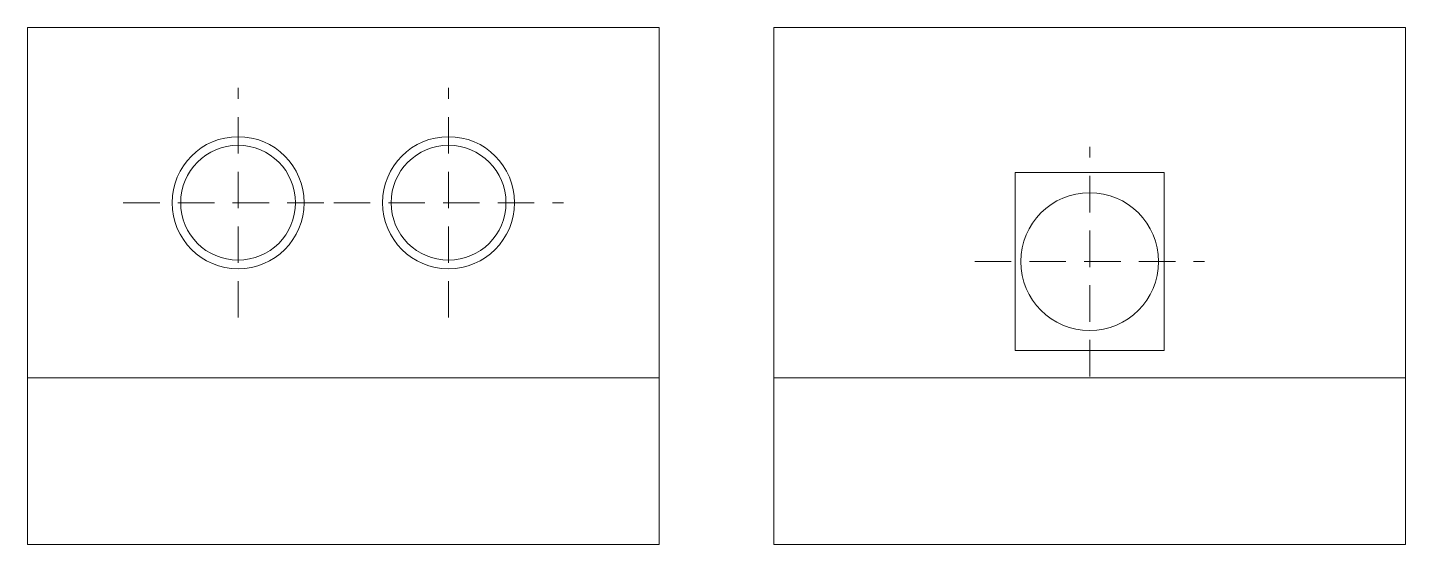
# Model space of a CAD drawing. Header units: millimetres. Extents: x 0 to 240, y 0 to 90.
import ezdxf

# ---------------------------------------------------------------- set-up
doc = ezdxf.new("R2010")
doc.units = ezdxf.units.MM
doc.linetypes.add('DASHED2', pattern=[9.525, 6.35, -3.175])
for name, color, linetype, lineweight in [('box', 7, 'CONTINUOUS', 0), ('switches', 7, 'CONTINUOUS', 0), ('switches-guides', 1, 'DASHED2', 0), ('usb', 7, 'CONTINUOUS', 0), ('usb-guides', 1, 'DASHED2', 0)]:
    doc.layers.add(name, color=color, linetype=linetype, lineweight=lineweight)

msp = doc.modelspace()

# ---------------------------------------------------------------- hatches: boundary and pattern name
at = {"layer": 'switches'}
h = msp.add_hatch(dxfattribs=at)
h.set_pattern_fill('angle45', color=256, scale=0.05, style=0)
h.set_pattern_definition([])
edge = h.paths.add_edge_path(flags=0)
edge.add_arc((36.67, 59.5), 10, 0, 360)
edge.add_arc((73.33, 59.5), 10, 0, 360)
at = {"layer": 'usb'}
h = msp.add_hatch(dxfattribs=at)
h.set_pattern_fill('angle45', color=256, scale=0.05, style=0)
h.set_pattern_definition([])
edge = h.paths.add_edge_path(flags=0)
edge.add_arc((185, 49.25), 12, 0, 360)

# ---------------------------------------------------------------- linework, layer by layer
at = {"layer": 'box'}
for points in [[(0, 0), (110, 0), (110, 90), (0, 90)], [(130, 0), (240, 0), (240, 90), (130, 90)], [(0, 0), (110, 0), (110, 29), (0, 29)], [(130, 0), (240, 0), (240, 29), (130, 29)]]:
    msp.add_lwpolyline(points, close=True, dxfattribs=at)
at = {"layer": 'switches'}
for centre, radius in [((36.67, 59.5), 11.5), ((73.33, 59.5), 11.5), ((36.67, 59.5), 10), ((73.33, 59.5), 10)]:
    msp.add_circle(centre, radius, dxfattribs=at)
at = {"layer": 'switches-guides'}
for p, q in [((36.67, 39.5), (36.67, 79.5)), ((73.33, 39.5), (73.33, 79.5)), ((16.67, 59.5), (56.67, 59.5)), ((53.33, 59.5), (93.33, 59.5))]:
    msp.add_line(p, q, dxfattribs=at)
at = {"layer": 'usb'}
msp.add_lwpolyline([(172, 33.75), (198, 33.75), (198, 64.75), (172, 64.75)], close=True, dxfattribs=at)
msp.add_circle((185, 49.25), 12, dxfattribs=at)
at = {"layer": 'usb-guides'}
for p, q in [((185, 29.25), (185, 69.25)), ((165, 49.25), (205, 49.25))]:
    msp.add_line(p, q, dxfattribs=at)

doc.saveas('drawing.dxf')
